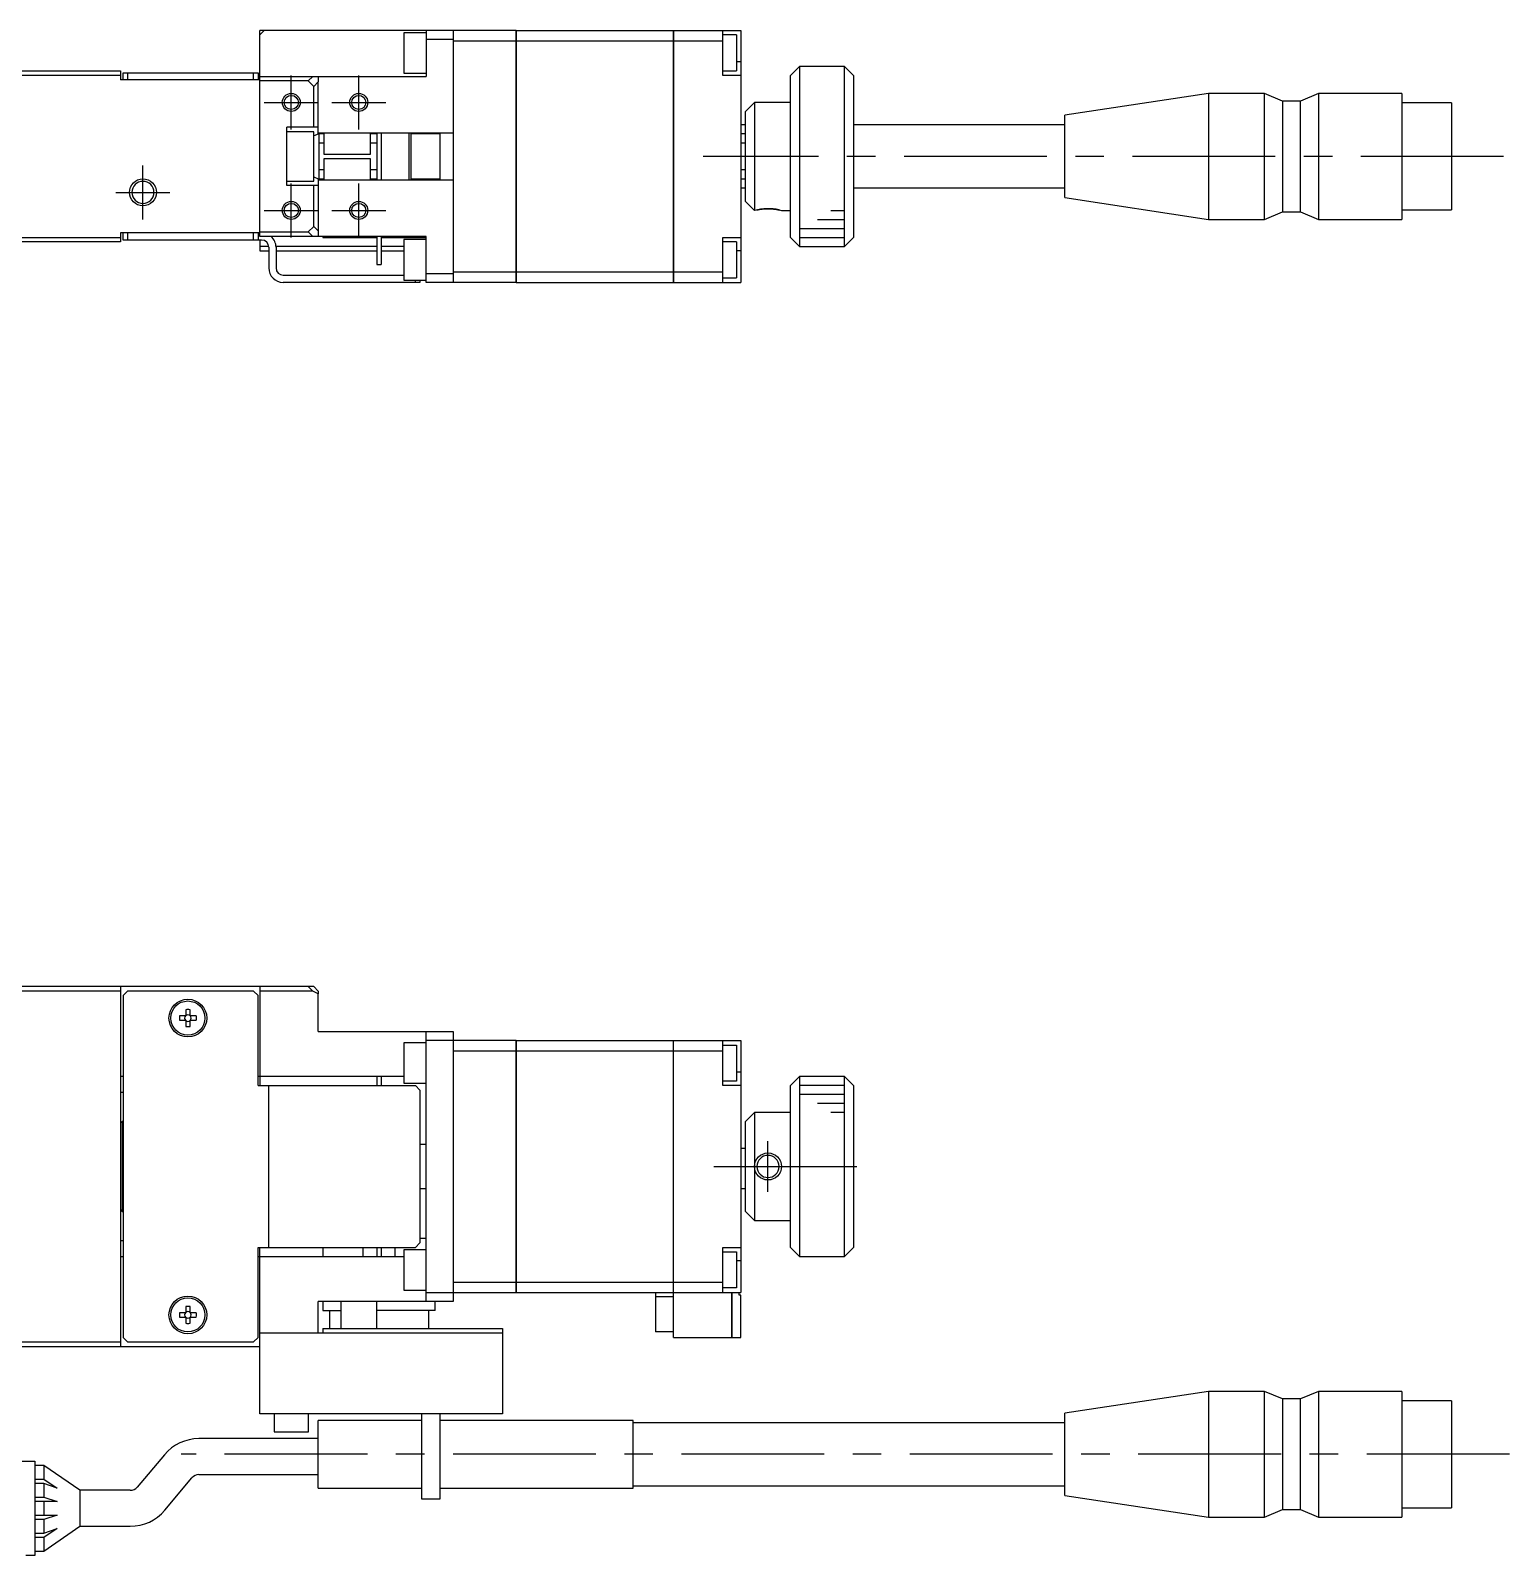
# Model space of a CAD drawing. Extents: x -1 to 743, y -8 to 429.
# Drawn here: x 188.8 to 353.3, y 259.7 to 429.2 of the extents above; entities that cross this region are included whole.
import ezdxf

# ---------------------------------------------------------------- set-up
doc = ezdxf.new("R2010")
doc.units = 0
doc.header["$LTSCALE"] = 0.5
doc.linetypes.add('CENTER', pattern=[50.8, 31.75, -6.35, 6.35, -6.35])
for name, color, linetype in [('MSM_CENTER', 1, 'CENTER'), ('MSM_CONTINUOUS', 7, 'CONTINUOUS'), ('MSM_NARROW', 5, 'CONTINUOUS')]:
    doc.layers.add(name, color=color, linetype=linetype)

msp = doc.modelspace()

# ---------------------------------------------------------------- linework, layer by layer
at = {"layer": 'MSM_CENTER'}
for p, q in [((217.813965, 418.206033), (217.813965, 424.206033)), ((225.313965, 418.206033), (225.313965, 424.206033)), ((214.813965, 421.206033), (220.813965, 421.206033)), ((222.313965, 421.206033), (228.313965, 421.206033)), ((201.313965, 408.206032), (201.313965, 414.206032)), ((352.620227, 415.206033), (263.620227, 415.206033)), ((217.813965, 406.206033), (217.813965, 412.206033)), ((225.313965, 406.206033), (225.313965, 412.206033)), ((198.313965, 411.206032), (204.313965, 411.206032)), ((214.813965, 409.206033), (220.813965, 409.206033)), ((222.313965, 409.206033), (228.313965, 409.206033)), ((270.813962, 300.107541), (270.813962, 305.707541)), ((264.813965, 302.907618), (282.813965, 302.907618)), ((353.269705, 270.907618), (205.563056, 270.907618))]:
    msp.add_line(p, q, dxfattribs=at)
at = {"layer": 'MSM_CONTINUOUS'}
for p, q in [((214.313965, 428.706033), (214.813965, 429.206033)), ((242.803965, 429.206033), (214.313965, 429.206033)), ((214.313965, 406.706032), (214.313965, 429.206033)), ((232.813965, 429.206033), (232.813965, 424.106033)), ((235.813965, 429.206033), (235.813965, 401.206033)), ((242.803965, 401.206033), (242.803965, 429.206033)), ((242.813965, 429.196033), (242.803965, 429.196033)), ((242.813965, 429.206033), (242.813965, 401.206033)), ((242.813965, 429.206033), (260.303965, 429.206033)), ((260.303965, 401.206033), (260.303965, 429.206033)), ((260.313965, 429.196033), (260.303965, 429.196033)), ((260.313965, 429.206033), (267.813965, 429.206033)), ((260.313965, 429.206033), (260.313965, 401.206033)), ((265.813965, 424.206033), (265.813965, 429.206033)), ((267.813965, 429.206033), (267.813965, 401.206033)), ((230.313965, 428.956033), (230.313965, 424.456033)), ((232.813965, 428.956033), (230.313965, 428.956033)), ((235.813965, 428.206033), (232.813965, 428.206033)), ((235.813965, 428.051266), (242.803965, 428.051266)), ((242.813965, 428.047373), (242.803965, 428.047373)), ((242.813965, 428.051266), (260.303965, 428.051266)), ((260.313965, 428.047373), (260.303965, 428.047373)), ((260.313965, 428.051266), (265.813965, 428.051266)), ((267.313965, 428.706033), (265.813965, 428.706033)), ((267.313965, 428.706033), (267.313965, 424.706033)), ((267.813965, 425.706033), (267.313965, 425.706033)), ((176.813965, 424.706032), (198.813965, 424.706032)), ((198.813965, 424.206032), (176.813965, 424.206032)), ((198.813965, 424.706032), (198.813965, 423.706032)), ((199.113965, 423.706032), (199.113965, 424.506032)), ((199.113965, 424.506032), (214.113965, 424.506032)), ((199.613965, 424.506032), (199.613965, 423.706032)), ((213.613965, 423.706032), (213.613965, 424.506032)), ((214.113965, 424.506032), (214.113965, 423.706032)), ((214.313965, 424.106033), (220.813966, 424.106033)), ((219.701593, 423.606033), (220.201593, 424.106033)), ((220.813966, 424.106033), (220.813965, 423.493661)), ((220.813967, 424.106033), (232.813965, 424.106033)), ((230.313965, 424.456033), (232.813965, 424.456033)), ((265.813965, 424.706033), (267.313965, 424.706033)), ((267.813965, 424.206033), (265.813965, 424.206033)), ((274.313965, 425.206033), (273.313965, 424.206033)), ((273.313965, 406.206033), (273.313965, 424.206033)), ((274.313965, 425.206033), (274.313965, 405.206033)), ((279.313965, 425.206033), (274.313965, 425.206033)), ((279.313965, 405.206033), (279.313965, 425.206033)), ((280.313965, 424.206033), (279.313965, 425.206033)), ((280.313965, 424.206033), (280.313965, 406.206033)), ((214.313965, 423.706032), (198.813965, 423.706032)), ((219.701593, 423.606033), (214.313965, 423.606033)), ((220.313965, 422.993661), (219.701593, 423.606033)), ((220.813965, 423.493661), (220.313965, 422.993661)), ((220.313965, 418.456032), (220.313965, 422.993661)), ((220.813965, 417.695511), (220.813965, 423.493661)), ((319.813965, 422.206033), (303.813965, 419.776033)), ((319.813965, 422.206033), (319.813965, 408.206033)), ((326.013965, 422.206033), (319.813965, 422.206033)), ((326.013965, 408.206033), (326.013965, 422.206033)), ((328.013965, 421.356033), (326.013965, 422.206033)), ((332.013965, 422.206033), (330.013965, 421.356033)), ((332.013965, 422.206033), (332.013965, 408.206033)), ((341.313965, 422.206033), (332.013965, 422.206033)), ((341.313965, 422.206033), (341.313965, 408.206033)), ((268.313965, 420.206033), (269.313965, 421.206033)), ((273.313965, 421.206033), (269.313965, 421.206033)), ((269.313965, 421.206033), (269.313965, 409.206033)), ((328.013965, 421.356033), (328.013965, 409.056033)), ((330.013965, 421.356033), (328.013965, 421.356033)), ((330.013965, 409.056033), (330.013965, 421.356033)), ((346.813965, 421.156033), (341.313965, 421.156033)), ((346.813965, 421.156033), (346.813965, 409.256033)), ((268.313965, 410.206033), (268.313965, 420.206033)), ((303.813965, 410.636033), (303.813965, 419.776033)), ((220.813965, 418.456032), (217.313965, 418.456032)), ((217.313965, 411.956032), (217.313965, 418.456032)), ((220.313965, 417.956032), (217.313965, 417.956032)), ((220.813965, 417.695511), (220.313692, 417.485686)), ((220.313965, 412.456032), (220.313965, 417.956032)), ((235.813965, 417.806033), (220.813965, 417.806033)), ((220.913965, 412.606033), (220.913965, 417.806033)), ((221.413965, 417.706033), (220.913965, 417.706033)), ((221.313965, 417.806033), (221.313965, 417.706033)), ((221.413965, 417.806033), (221.413965, 415.456032)), ((226.613965, 415.456032), (226.613965, 417.806033)), ((227.313965, 417.706033), (226.613965, 417.706033)), ((227.313965, 417.806033), (227.313965, 412.606033)), ((227.813965, 417.806033), (227.813965, 412.606033)), ((230.913965, 412.606033), (230.913965, 417.806033)), ((231.113965, 417.806033), (231.113965, 412.606033)), ((234.313965, 417.706033), (231.113965, 417.706033)), ((234.313965, 417.806033), (234.313965, 412.606033)), ((268.313965, 418.706033), (267.813965, 418.706033)), ((268.313965, 417.706033), (267.813965, 417.706033)), ((303.813965, 418.706033), (280.313965, 418.706033)), ((220.913965, 416.706033), (221.413965, 416.706033)), ((221.413965, 415.456032), (226.613965, 415.456032)), ((226.613965, 416.706033), (227.313965, 416.706033)), ((267.813965, 416.706033), (268.313965, 416.706033)), ((221.413965, 413.706033), (220.913965, 413.706033)), ((221.413965, 414.956032), (221.413965, 412.606033)), ((226.613965, 414.956032), (221.413965, 414.956032)), ((226.613965, 412.606033), (226.613965, 414.956032)), ((227.313965, 413.706033), (226.613965, 413.706033)), ((268.313965, 413.706033), (267.813965, 413.706033)), ((217.313965, 412.456032), (220.313965, 412.456032)), ((220.313616, 412.926422), (220.813965, 412.716555)), ((220.813965, 412.716555), (220.813965, 406.918403)), ((220.813965, 412.606033), (235.813965, 412.606033)), ((220.913965, 412.706033), (221.413965, 412.706033)), ((221.313965, 412.706033), (221.313965, 412.606033)), ((226.613965, 412.706033), (227.313965, 412.706033)), ((231.113965, 412.706033), (234.313965, 412.706033)), ((267.813965, 412.706033), (268.313965, 412.706033)), ((220.813965, 411.956032), (217.313965, 411.956032)), ((220.313965, 407.418403), (220.313965, 411.956032)), ((267.813965, 411.706033), (268.313965, 411.706033)), ((280.313965, 411.706033), (303.813965, 411.706033)), ((303.813965, 410.636033), (319.813965, 408.206033)), ((269.313965, 409.206033), (268.313965, 410.206033)), ((269.563965, 409.206033), (269.564341, 409.206111)), ((272.31396, 409.206033), (273.313965, 409.206033)), ((326.013965, 408.206033), (328.013965, 409.056033)), ((328.013965, 409.056033), (330.013965, 409.056033)), ((330.013965, 409.056033), (332.013965, 408.206033)), ((341.313965, 409.256033), (346.813965, 409.256033)), ((219.701593, 406.806031), (220.313965, 407.418403)), ((220.313965, 407.418403), (220.813965, 406.918403)), ((220.813965, 406.918403), (220.813967, 406.306031)), ((319.813965, 408.206033), (326.013965, 408.206033)), ((332.013965, 408.206033), (341.313965, 408.206033)), ((198.813965, 405.706032), (185.813965, 405.706032)), ((185.926338, 406.206032), (198.813965, 406.206032)), ((214.313965, 406.706032), (198.813965, 406.706032)), ((198.813965, 406.706032), (198.813965, 405.706032)), ((199.113965, 405.906032), (199.113965, 406.706032)), ((214.513965, 405.906032), (199.113965, 405.906032)), ((199.613965, 406.706032), (199.613965, 405.906032)), ((213.613965, 405.906032), (213.613965, 406.706032)), ((214.113965, 406.706032), (214.113965, 405.906032)), ((214.313965, 406.806031), (219.701593, 406.806031)), ((214.313965, 406.306031), (214.313965, 406.70603)), ((232.813965, 406.306031), (214.313965, 406.306031)), ((214.313965, 405.906032), (214.313965, 404.706033)), ((220.201593, 406.306031), (219.701593, 406.806031)), ((221.313965, 406.306031), (221.313965, 406.206031)), ((221.313965, 406.206031), (227.313965, 406.206031)), ((227.313965, 406.306031), (227.313965, 403.206033)), ((227.813965, 406.306031), (227.813965, 403.206033)), ((227.813965, 406.206031), (232.813965, 406.206031)), ((230.313965, 405.956033), (230.313965, 401.456033)), ((232.813965, 405.956033), (230.313965, 405.956033)), ((232.813965, 401.206033), (232.813965, 406.306031)), ((265.813965, 406.206033), (267.813965, 406.206033)), ((265.813965, 401.206033), (265.813965, 406.206033)), ((267.313965, 405.706033), (265.813965, 405.706033)), ((267.313965, 405.706033), (267.313965, 401.706033)), ((273.313965, 406.206033), (274.313965, 405.206033)), ((279.313965, 405.206033), (280.313965, 406.206033)), ((215.30769, 405.206033), (214.313965, 405.206033)), ((214.313965, 404.706033), (215.313965, 404.706033)), ((215.313965, 405.106032), (215.313965, 402.806032)), ((227.313965, 405.206033), (216.110837, 405.206033)), ((216.113965, 405.106032), (216.113965, 402.806032)), ((216.113965, 404.706033), (227.313965, 404.706033)), ((230.313965, 405.206033), (227.813965, 405.206033)), ((227.813965, 404.706033), (230.313965, 404.706033)), ((267.813965, 404.706033), (267.313965, 404.706033)), ((274.313965, 405.206033), (279.313965, 405.206033)), ((216.913965, 402.006032), (230.313965, 402.006032)), ((227.313965, 403.206033), (227.813965, 403.206033)), ((232.813965, 402.206033), (235.813965, 402.206033)), ((235.813965, 402.3608), (242.803965, 402.3608)), ((242.813965, 402.364694), (242.803965, 402.364694)), ((242.813965, 402.3608), (260.303965, 402.3608)), ((260.313965, 402.364694), (260.303965, 402.364694)), ((260.313965, 402.3608), (265.813965, 402.3608)), ((232.113965, 401.206032), (216.913965, 401.206032)), ((230.313965, 401.456033), (232.813965, 401.456033)), ((231.613965, 401.206032), (231.613965, 401.456033)), ((232.113965, 401.456033), (232.113965, 401.206032)), ((242.803965, 401.206033), (232.813965, 401.206033)), ((242.813965, 401.216033), (242.803965, 401.216033)), ((242.813965, 401.206033), (260.303965, 401.206033)), ((260.313965, 401.216033), (260.303965, 401.216033)), ((260.313965, 401.206033), (267.813965, 401.206033)), ((265.813965, 401.706033), (267.313965, 401.706033)), ((220.313965, 322.907618), (176.813965, 322.907618)), ((198.813965, 322.407618), (186.426338, 322.407618)), ((198.813965, 322.907618), (198.813965, 282.907618)), ((199.613965, 322.407618), (199.113965, 321.907618)), ((213.613965, 322.407618), (199.613965, 322.407618)), ((214.113965, 321.907618), (213.613965, 322.407618)), ((214.313965, 322.907618), (214.313965, 311.907618)), ((220.201593, 322.407618), (214.313965, 322.407618)), ((220.201593, 322.407618), (219.701593, 322.907618)), ((220.813967, 322.101431), (220.201593, 322.407618)), ((220.313965, 322.907618), (220.813965, 322.407618)), ((220.813965, 322.407618), (220.813967, 322.101431)), ((199.113965, 321.907618), (199.113965, 283.907618)), ((214.113965, 311.907618), (214.113965, 321.907618)), ((220.813967, 317.907618), (220.813967, 322.101431)), ((206.073965, 319.647618), (205.394781, 319.647618)), ((205.394781, 319.167618), (206.073965, 319.167618)), ((206.073965, 320.326803), (206.073965, 319.647618)), ((206.073965, 319.167618), (206.073965, 318.488434)), ((206.553965, 319.647618), (206.553965, 320.326803)), ((207.23315, 319.647618), (206.553965, 319.647618)), ((206.553965, 318.488434), (206.553965, 319.167618)), ((206.553965, 319.167618), (207.23315, 319.167618)), ((220.813967, 317.907618), (235.813965, 317.907618)), ((232.813965, 287.907618), (232.813965, 317.907618)), ((235.813965, 317.907618), (235.813965, 287.907618)), ((230.313965, 316.657618), (230.313965, 312.157618)), ((232.813965, 316.657618), (230.313965, 316.657618)), ((242.803965, 316.907618), (232.813965, 316.907618)), ((235.813965, 315.752851), (242.803965, 315.752851)), ((242.803965, 288.907618), (242.803965, 316.907618)), ((242.813965, 316.897618), (242.803965, 316.897618)), ((242.813965, 315.748958), (242.803965, 315.748958)), ((242.813965, 316.907618), (242.813965, 288.907618)), ((242.813965, 316.907618), (260.303965, 316.907618)), ((242.813965, 315.752851), (260.303965, 315.752851)), ((260.303965, 284.907618), (260.303965, 316.907618)), ((260.313965, 316.897618), (260.303965, 316.897618)), ((260.313965, 315.748958), (260.303965, 315.748958)), ((260.313965, 316.907618), (267.813965, 316.907618)), ((260.313965, 283.907618), (260.313965, 316.907618)), ((260.313965, 315.752851), (265.813965, 315.752851)), ((265.813965, 311.907618), (265.813965, 316.907618)), ((265.813965, 316.407618), (267.313965, 316.407618)), ((267.313965, 316.407618), (267.313965, 312.407618)), ((267.813965, 316.907618), (267.813965, 288.907618)), ((199.113965, 312.907618), (198.813965, 312.907618)), ((230.313965, 312.907618), (214.113965, 312.907618)), ((227.313965, 312.907618), (227.313965, 311.907618)), ((227.813965, 312.907618), (227.813965, 311.907618)), ((230.313965, 312.157618), (232.813965, 312.157618)), ((267.313965, 312.407618), (265.813965, 312.407618)), ((267.813965, 313.407618), (267.313965, 313.407618)), ((274.313965, 312.907618), (273.313965, 311.907618)), ((274.313965, 312.907618), (274.313965, 292.907618)), ((279.313965, 312.907618), (274.313965, 312.907618)), ((279.313965, 292.907618), (279.313965, 312.907618)), ((280.313965, 311.907618), (279.313965, 312.907618)), ((198.813965, 311.157618), (199.113965, 311.157618)), ((214.113965, 311.907618), (231.613965, 311.907618)), ((215.313965, 293.907618), (215.313965, 311.907618)), ((232.113965, 311.407618), (231.613965, 311.907618)), ((232.113965, 311.407618), (232.113965, 294.407618)), ((267.813965, 311.907618), (265.813965, 311.907618)), ((273.313965, 293.907618), (273.313965, 311.907618)), ((280.313965, 311.907618), (280.313965, 293.907618)), ((268.313965, 307.907618), (269.313965, 308.907618)), ((273.313965, 308.907618), (269.313965, 308.907618)), ((269.313965, 308.907618), (269.313965, 296.907618)), ((199.013965, 307.907618), (198.813965, 307.707618)), ((199.013965, 307.907618), (199.013965, 297.907618)), ((199.113965, 307.907618), (199.013965, 307.907618)), ((268.313965, 297.907618), (268.313965, 307.907618)), ((232.113965, 305.407618), (232.813965, 305.407618)), ((268.313965, 304.907618), (267.813965, 304.907618)), ((232.813965, 300.407618), (232.113965, 300.407618)), ((268.313965, 300.407618), (267.813965, 300.407618)), ((198.813965, 298.107618), (199.013965, 297.907618)), ((199.013965, 297.907618), (199.113965, 297.907618)), ((269.313965, 296.907618), (268.313965, 297.907618)), ((269.313965, 296.907618), (273.313965, 296.907618)), ((199.113965, 294.657618), (198.813965, 294.657618)), ((214.113965, 283.907618), (214.113965, 293.907618)), ((214.113965, 293.907618), (231.613965, 293.907618)), ((214.313965, 275.407618), (214.313965, 293.907618)), ((221.313965, 293.907618), (221.313965, 292.907618)), ((225.813965, 292.907618), (225.813965, 293.907618)), ((227.313965, 293.907618), (227.313965, 292.907618)), ((227.813965, 293.907618), (227.813965, 292.907618)), ((229.313965, 293.907618), (229.313965, 292.907618)), ((230.313965, 293.657618), (230.313965, 289.157618)), ((232.813965, 293.657618), (230.313965, 293.657618)), ((231.613965, 293.907618), (232.113965, 294.407618)), ((232.813965, 294.907618), (232.113965, 294.907618)), ((265.813965, 293.907618), (267.813965, 293.907618)), ((265.813965, 288.907618), (265.813965, 293.907618)), ((265.813965, 293.407618), (267.313965, 293.407618)), ((267.313965, 293.407618), (267.313965, 289.407618)), ((273.313965, 293.907618), (274.313965, 292.907618)), ((279.313965, 292.907618), (280.313965, 293.907618)), ((198.813965, 292.907618), (199.113965, 292.907618)), ((214.113965, 292.907618), (230.313965, 292.907618)), ((267.813965, 292.407618), (267.313965, 292.407618)), ((274.313965, 292.907618), (279.313965, 292.907618)), ((235.813965, 290.062386), (242.803965, 290.062386)), ((242.813965, 290.066279), (242.803965, 290.066279)), ((242.813965, 290.062386), (260.303965, 290.062386)), ((260.313965, 290.066279), (260.303965, 290.066279)), ((260.313965, 290.062386), (265.813965, 290.062386)), ((230.313965, 289.157618), (232.813965, 289.157618)), ((232.813965, 288.907618), (242.803965, 288.907618)), ((242.813965, 288.917618), (242.803965, 288.917618)), ((242.813965, 288.907618), (260.303965, 288.907618)), ((258.313965, 288.907618), (258.313965, 284.507618)), ((260.303965, 288.407618), (258.313965, 288.407618)), ((260.313965, 288.917618), (260.303965, 288.917618)), ((260.313965, 288.907618), (267.813965, 288.907618)), ((267.313965, 289.407618), (265.813965, 289.407618)), ((266.803965, 283.907618), (266.803965, 288.907618)), ((266.813965, 288.907618), (266.813965, 283.907618)), ((267.613965, 288.607618), (267.613965, 288.907618)), ((267.813965, 288.607618), (267.613965, 288.607618)), ((267.813965, 283.907618), (267.813965, 288.607618)), ((206.073965, 286.647618), (205.394781, 286.647618)), ((206.073965, 287.326803), (206.073965, 286.647618)), ((206.553965, 286.647618), (206.553965, 287.326803)), ((207.23315, 286.647618), (206.553965, 286.647618)), ((220.813967, 284.407618), (220.813965, 287.907618)), ((235.813965, 287.907618), (220.813965, 287.907618)), ((221.313965, 287.907618), (221.313965, 286.907618)), ((221.313965, 286.907618), (223.313965, 286.907618)), ((222.063965, 286.907618), (222.063965, 284.907618)), ((223.313965, 287.907618), (223.313965, 284.907618)), ((227.313965, 284.907618), (227.313965, 287.907618)), ((233.813965, 286.907618), (227.313965, 286.907618)), ((233.063965, 286.907618), (233.063965, 284.907618)), ((233.813965, 286.907618), (233.813965, 287.907618)), ((205.394781, 286.167618), (206.073965, 286.167618)), ((206.073965, 286.167618), (206.073965, 285.488434)), ((206.553965, 286.167618), (207.23315, 286.167618)), ((206.553965, 285.488434), (206.553965, 286.167618)), ((221.313965, 284.907618), (221.313965, 284.407618)), ((221.313965, 284.907618), (241.313965, 284.907618)), ((241.313965, 284.907618), (241.313965, 275.407618)), ((260.313965, 284.907618), (260.303965, 284.907618)), ((186.426338, 283.407618), (198.813965, 283.407618)), ((199.113965, 283.907618), (199.613965, 283.407618)), ((199.613965, 283.407618), (213.613965, 283.407618)), ((213.613965, 283.407618), (214.113965, 283.907618)), ((214.313965, 284.407618), (241.313965, 284.407618)), ((260.313965, 284.507618), (258.313965, 284.507618)), ((260.313965, 283.907618), (266.803965, 283.907618)), ((266.813965, 283.917618), (266.803965, 283.917618)), ((266.813965, 283.907618), (267.813965, 283.907618)), ((176.813965, 282.907618), (214.313965, 282.907618)), ((319.813965, 277.907618), (303.813965, 275.477618)), ((319.813965, 277.907618), (319.813965, 263.907618)), ((326.013965, 277.907618), (319.813965, 277.907618)), ((326.013965, 263.907618), (326.013965, 277.907618)), ((328.013965, 277.057618), (326.013965, 277.907618)), ((328.013965, 277.057618), (328.013965, 264.757618)), ((330.013965, 277.057618), (328.013965, 277.057618)), ((332.013965, 277.907618), (330.013965, 277.057618)), ((330.013965, 264.757618), (330.013965, 277.057618)), ((332.013965, 277.907618), (332.013965, 263.907618)), ((341.313965, 277.907618), (332.013965, 277.907618)), ((341.313965, 277.907618), (341.313965, 263.907618)), ((346.813965, 276.857618), (341.313965, 276.857618)), ((346.813965, 276.857618), (346.813965, 264.957618)), ((241.313965, 275.407618), (214.313965, 275.407618)), ((215.913965, 275.407618), (215.913965, 273.407618)), ((219.713965, 273.407618), (219.713965, 275.407618)), ((232.313965, 265.907618), (232.313965, 275.407618)), ((234.313965, 275.407618), (234.313965, 265.907618)), ((303.813965, 266.337618), (303.813965, 275.477618)), ((215.913965, 273.407618), (219.713965, 273.407618)), ((220.813965, 267.157618), (220.813965, 274.657618)), ((232.313965, 274.657618), (220.813965, 274.657618)), ((255.813965, 274.657618), (234.313965, 274.657618)), ((255.813965, 267.157618), (255.813965, 274.657618)), ((303.813965, 274.407618), (255.813965, 274.407618)), ((220.813965, 272.652952), (207.533795, 272.652952)), ((187.313965, 270.157618), (189.313965, 270.157618)), ((189.313965, 270.157618), (189.313965, 259.657618)), ((190.313965, 269.657618), (189.313965, 269.657618)), ((190.313965, 269.657618), (190.313965, 268.157618)), ((194.313965, 266.907618), (190.313965, 269.657618)), ((203.703573, 270.86689), (200.681087, 267.264831)), ((189.313965, 268.157618), (190.313965, 268.157618)), ((190.313965, 268.157618), (191.768511, 267.157618)), ((203.745264, 264.69368), (206.767751, 268.295739)), ((207.533795, 268.652952), (220.813965, 268.652952)), ((190.313965, 267.657618), (189.313965, 267.657618)), ((190.313965, 267.657618), (190.313965, 266.157618)), ((191.768511, 267.157618), (190.313965, 267.657618)), ((194.313965, 266.907618), (194.313965, 262.907618)), ((199.915042, 266.907618), (194.313965, 266.907618)), ((220.813965, 267.157618), (232.313965, 267.157618)), ((234.313965, 267.157618), (255.813965, 267.157618)), ((255.813965, 267.407618), (303.813965, 267.407618)), ((303.813965, 266.337618), (319.813965, 263.907618)), ((189.313965, 266.157618), (190.313965, 266.157618)), ((191.768511, 265.657618), (189.313965, 265.657618)), ((190.313965, 266.157618), (191.768511, 265.657618)), ((190.313965, 265.657618), (190.313965, 264.157618)), ((234.313965, 265.907618), (232.313965, 265.907618)), ((326.013965, 263.907618), (328.013965, 264.757618)), ((328.013965, 264.757618), (330.013965, 264.757618)), ((330.013965, 264.757618), (332.013965, 263.907618)), ((341.313965, 264.957618), (346.813965, 264.957618)), ((189.313965, 264.157618), (191.768511, 264.157618)), ((190.313965, 263.657618), (189.313965, 263.657618)), ((191.768511, 264.157618), (190.313965, 263.657618)), ((190.313965, 263.657618), (190.313965, 262.157618)), ((190.313965, 260.157618), (194.313965, 262.907618)), ((194.313965, 262.907618), (199.915042, 262.907618)), ((319.813965, 263.907618), (326.013965, 263.907618)), ((332.013965, 263.907618), (341.313965, 263.907618)), ((189.313965, 262.157618), (190.313965, 262.157618)), ((190.313965, 261.657618), (189.313965, 261.657618)), ((190.313965, 262.157618), (191.768511, 262.657618)), ((191.768511, 262.657618), (190.313965, 261.657618)), ((190.313965, 261.657618), (190.313965, 260.157618)), ((189.313965, 259.657618), (188.313965, 259.657618)), ((189.313965, 260.157618), (190.313965, 260.157618))]:
    msp.add_line(p, q, dxfattribs=at)
for centre, radius in [((217.813965, 421.206033), 0.7835), ((225.313965, 421.206033), 0.7835), ((217.813965, 409.206033), 0.7835), ((225.313965, 409.206033), 0.7835), ((206.313965, 319.407618), 2.1), ((206.313965, 319.407618), 1.9), ((206.313965, 286.407618), 2.1), ((206.313965, 286.407618), 1.9)]:
    msp.add_circle(centre, radius, dxfattribs=at)
at = {"layer": 'MSM_CONTINUOUS', "extrusion": (0, 0, -1)}
for centre in [(-201.313965, 411.206032), (-270.813962, 302.907541)]:
    msp.add_circle(centre, 1.2295, dxfattribs=at)
at = {"layer": 'MSM_CONTINUOUS'}
for centre, radius, start, end in [((270.813965, 403.336986), 6.000684, 77.976693, 102.023307), ((214.513965, 405.106032), 0.8, 0, 90), ((214.513965, 405.106032), 1.6, 0, 48.590324), ((216.913965, 402.806032), 1.6, 180, 270), ((216.913965, 402.806032), 0.8, 180, 270), ((206.313965, 319.407618), 0.95, 165.36671, 194.63329), ((206.313965, 319.407618), 0.364721, 138.849633, 221.150367), ((206.313965, 319.407618), 0.95, 75.36671, 104.63329), ((206.313965, 319.407618), 0.364721, 48.849633, 131.150367), ((206.313965, 319.407618), 0.364721, 228.849633, 311.150367), ((206.313965, 319.407618), 0.364721, 318.849633, 41.150367), ((206.313965, 319.407618), 0.95, 345.36671, 14.63329), ((206.313965, 319.407618), 0.95, 255.36671, 284.63329), ((206.313965, 286.407618), 0.95, 165.36671, 194.63329), ((206.313965, 286.407618), 0.364721, 138.849633, 221.150367), ((206.313965, 286.407618), 0.95, 75.36671, 104.63329), ((206.313965, 286.407618), 0.364721, 48.849633, 131.150367), ((206.313965, 286.407618), 0.364721, 318.849633, 41.150367), ((206.313965, 286.407618), 0.95, 345.36671, 14.63329), ((206.313965, 286.407618), 0.364721, 228.849633, 311.150367), ((206.313965, 286.407618), 0.95, 255.36671, 284.63329), ((207.533795, 267.652952), 5, 90, 140), ((207.533795, 267.652952), 1, 90, 140), ((199.915042, 267.907618), 1, 270, 320), ((199.915042, 267.907618), 5, 270, 320)]:
    msp.add_arc(centre, radius, start, end, dxfattribs=at)
at = {"layer": 'MSM_NARROW'}
for p, q in [((272.07539, 409.261186), (272.31396, 409.206033)), ((277.813965, 409.206033), (279.313965, 409.206033)), ((274.313965, 407.206033), (279.313965, 407.206033)), ((276.313965, 408.206033), (279.313965, 408.206033)), ((274.313965, 406.206033), (279.313965, 406.206033)), ((279.313965, 311.907618), (274.313965, 311.907618)), ((279.313965, 310.907618), (274.313965, 310.907618)), ((279.313965, 309.907618), (276.313965, 309.907618)), ((279.313965, 308.907618), (277.813965, 308.907618))]:
    msp.add_line(p, q, dxfattribs=at)
for centre, radius in [((217.813965, 421.206033), 1), ((225.313965, 421.206033), 1), ((201.313965, 411.206032), 1.5), ((217.813965, 409.206033), 1), ((225.313965, 409.206033), 1), ((270.813962, 302.907541), 1.499996)]:
    msp.add_circle(centre, radius, dxfattribs=at)
msp.add_arc((270.810847, 403.417284), 5.979152, 77.790202, 104.49819, dxfattribs=at)

doc.saveas('drawing.dxf')
